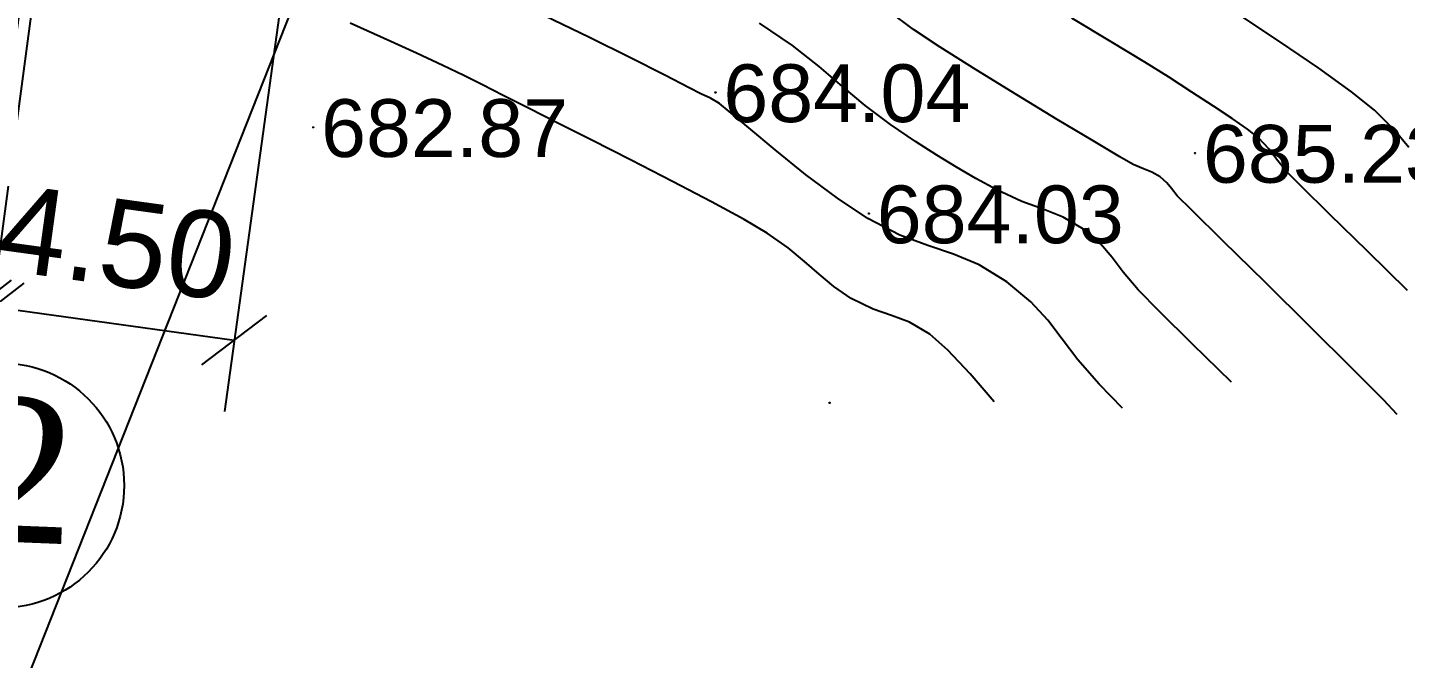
# Model space of a CAD drawing. Header units: feet. Extents: x 3381 to 683417, y 675186 to 4372291.
# Drawn here: x 682741.89 to 682765.72, y 4371923.06 to 4371933.99 of the extents above; entities that cross this region are included whole.
import ezdxf

# ---------------------------------------------------------------- set-up
doc = ezdxf.new("R2010")
doc.units = ezdxf.units.FT
doc.header["$MEASUREMENT"] = 0
doc.header["$PDMODE"] = 34
doc.header["$PDSIZE"] = 0.01
doc.linetypes.add('DUZ', pattern=[0])
doc.layers.get('0').update_dxf_attribs({"linetype": 'CONTINUOUS'})
doc.layers.get('Defpoints').update_dxf_attribs({"linetype": 'CONTINUOUS'})
for name, color, linetype in [('0_Point_Height', 2, 'CONTINUOUS'), ('0_Point_Point', 7, 'CONTINUOUS'), ('Layer8', 7, 'CONTINUOUS')]:
    doc.layers.add(name, color=color, linetype=linetype)
doc.layers.add('ANA HORIZONTAL', color=24, linetype='CONTINUOUS', lineweight=30)
doc.layers.add('HORIZANTAL', color=24, linetype='CONTINUOUS', lineweight=13)
doc.styles.get("Standard").update_dxf_attribs({"font": 'arial.ttf', "height": 1.5})
doc.styles.add('style5', font='arialazlat.ttf', dxfattribs={"height": 400})
doc.dimstyles.new('ISO-25', dxfattribs={"dimtxt": 1.5, "dimasz": 1, "dimexe": 1.25, "dimexo": 0.625, "dimtad": 1, "dimtxsty": 'Standard', "dimblk": 'OBLIQUE', "dimcen": 2.5, "dimadec": 0, "dimazin": 0, "dimtfac": 1, "dimtmove": 0, "dimatfit": 3, "dimldrblk": 'OBLIQUE', "dimfxl": 1, "dimarcsym": 0})

# ---------------------------------------------------------------- blocks, each defined once
blk = doc.blocks.new('_Oblique')
at = {"color": 0, "linetype": 'ByBlock', "lineweight": -2}
blk.add_line((-0.5, -0.5), (0.5, 0.5), dxfattribs=at)
blk = doc.blocks.new('*D48')
at = {"color": 0, "lineweight": -2, "transparency": 16777216}
for p, q in [((682764.322, 4371993.59), (682770.297, 4371991.229)), ((682737.134, 4371910.689), (682769.134, 4371991.689)), ((682732.322, 4371912.59), (682738.297, 4371910.229))]:
    blk.add_line(p, q, dxfattribs=at)
at = {"layer": 'Defpoints', "color": 0, "lineweight": 30, "transparency": 16777216}
for p in [(682763.741, 4371993.819), (682769.134, 4371991.689), (682731.741, 4371912.819)]:
    blk.add_point(p, dxfattribs=at)
at = {"color": 0, "lineweight": -2, "transparency": 16777216}
for p, rotation in [((682769.134, 4371991.689), 68.44292071496228), ((682737.134, 4371910.689), 248.4429207149623)]:
    blk.add_blockref('_Oblique', p, dxfattribs=dict(at, rotation=rotation))
at = {"color": 0, "lineweight": 25, "transparency": 16777216, "insert": (682751.715, 4371951.749), "char_height": 1.5, "attachment_point": 5, "rotation": 68.4429}
blk.add_mtext('87,09', dxfattribs=at)
blk = doc.blocks.new('*D65')
at = {"color": 0, "lineweight": -2, "transparency": 16777216}
for p, q in [((682740.907, 4371956.406), (682737.165, 4371928.417)), ((682744.845, 4371955.88), (682741.102, 4371927.891)), ((682737.33, 4371929.656), (682741.268, 4371929.129))]:
    blk.add_line(p, q, dxfattribs=at)
at = {"layer": 'Defpoints', "color": 0, "lineweight": 30, "transparency": 16777216}
for p in [(682740.99, 4371957.026), (682744.928, 4371956.499), (682741.268, 4371929.129)]:
    blk.add_point(p, dxfattribs=at)
at = {"color": 0, "lineweight": -2, "transparency": 16777216}
for p, rotation in [((682737.33, 4371929.656), 172.3837789304627), ((682741.268, 4371929.129), 352.3837789304627)]:
    blk.add_blockref('_Oblique', p, dxfattribs=dict(at, rotation=rotation))
at = {"color": 0, "lineweight": 25, "transparency": 16777216, "insert": (682739.483, 4371930.771), "char_height": 1.5, "attachment_point": 5, "rotation": 352.3838}
blk.add_mtext('{\\fArial|b0|i0|c238|p34;4.0}', dxfattribs=at)
blk = doc.blocks.new('*D77')
at = {"color": 0, "lineweight": -2, "transparency": 16777216}
for p, q in [((682745.098, 4371958.572), (682740.871, 4371927.947)), ((682749.519, 4371957.962), (682745.292, 4371927.336)), ((682741.042, 4371929.185), (682745.463, 4371928.575))]:
    blk.add_line(p, q, dxfattribs=at)
at = {"layer": 'Defpoints', "color": 0, "lineweight": 30, "transparency": 16777216}
for p in [(682745.184, 4371959.191, 243.171), (682749.605, 4371958.581, 243.171), (682745.463, 4371928.575)]:
    blk.add_point(p, dxfattribs=at)
at = {"color": 0, "lineweight": -2, "transparency": 16777216}
for p, rotation in [((682741.042, 4371929.185), 172.1407467968113), ((682745.463, 4371928.575), 352.1407467968113)]:
    blk.add_blockref('_Oblique', p, dxfattribs=dict(at, rotation=rotation))
at = {"color": 0, "lineweight": 25, "transparency": 16777216, "insert": (682743.442, 4371930.258), "char_height": 1.5, "attachment_point": 5, "rotation": 352.1407}
blk.add_mtext('{\\fArial|b0|i0|c238|p34;4.50}', dxfattribs=at)
blk = doc.blocks.new('*D32')
at = {"color": 0, "lineweight": -2, "transparency": 16777216}
blk.add_arc((682740.56, 4371935.687), 7.21, 68.4429, 172.4341, dxfattribs=at)
at = {"layer": 'Defpoints', "color": 0, "lineweight": 30, "transparency": 16777216}
for p in [(682763.481, 4371993.705), (682643.941, 4371948.521), (682738.925, 4371942.709), (682740.595, 4371935.683), (682731.623, 4371913.064)]:
    blk.add_point(p, dxfattribs=at)
at = {"color": 0, "lineweight": -2, "transparency": 16777216}
for p, rotation in [((682743.209, 4371942.393), 338.4429207151824), ((682733.413, 4371936.637), 262.434139284192)]:
    blk.add_blockref('_Oblique', p, dxfattribs=dict(at, rotation=rotation))
at = {"color": 0, "lineweight": 25, "transparency": 16777216, "insert": (682736.203, 4371943.103), "char_height": 1.5, "attachment_point": 5, "rotation": 30.4385}
blk.add_mtext('104°', dxfattribs=at)

msp = doc.modelspace()

# ---------------------------------------------------------------- hatches: boundary and pattern name
at = {"lineweight": 25}
h = msp.add_hatch(dxfattribs=at)
h.set_pattern_fill('GRASS', color=3)
h.set_pattern_definition([(90, (1845.1116, -2920.28305), (-0.707106781, 0.707106781), [0.1875, -1.226713563]), (45, (1845.1116, -2920.283), (-0.70710678119, 0.70710678119), [0.1875, -0.8125]), (135, (1845.1116, -2920.283), (-0.70710678119, -0.70710678119), [0.1875, -0.8125])])
edge = h.paths.add_edge_path(flags=16)
edge.add_arc((682658.082, 4371956.212), 3.56, 0, 360)
edge = h.paths.add_edge_path()
edge.add_line((682660.874, 4371958.42), (682665.412, 4371957.812))
edge.add_line((682665.412, 4371957.812), (682665.799, 4371960.701))
edge.add_line((682665.799, 4371960.701), (682658.472, 4371961.691))
edge.add_line((682658.472, 4371961.691), (682660.613, 4371977.547))
edge.add_line((682660.613, 4371977.547), (682668.986, 4371976.416))
edge.add_line((682668.986, 4371976.416), (682669.713, 4371981.799))
edge.add_line((682669.713, 4371981.799), (682665.061, 4371982.471))
edge.add_line((682665.061, 4371982.471), (682665.875, 4371988.112))
edge.add_line((682665.875, 4371988.112), (682673.997, 4371986.959))
edge.add_line((682673.997, 4371986.959), (682677.743, 4372014.074))
edge.add_line((682677.743, 4372014.074), (682677.836, 4372014.764))
edge.add_line((682677.836, 4372014.764), (682677.566, 4372014.27))
edge.add_line((682677.566, 4372014.27), (682640.028, 4371940.941))
edge.add_line((682640.028, 4371940.941), (682731.623, 4371913.064))
edge.add_line((682731.623, 4371913.064), (682763.481, 4371993.705))
edge.add_line((682763.481, 4371993.705), (682756.37, 4371996.426))
edge.add_line((682756.37, 4371996.426), (682754.616, 4371991.842))
edge.add_line((682754.616, 4371991.842), (682746.252, 4371994.776))
edge.add_arc((682905.681, 4371929.891), 172.127, 157.85455, 159.31778)
edge.add_line((682744.647, 4371990.683), (682758.012, 4371988.887))
edge.add_line((682758.012, 4371988.887), (682757.27, 4371983.639))
edge.add_line((682757.27, 4371983.639), (682743.941, 4371985.446))
edge.add_arc((682744.241, 4371982.305), 3.155, 95.4615, 167.5925)
edge.add_line((682741.16, 4371982.983), (682741.16, 4371982.028))
edge.add_line((682741.16, 4371982.028), (682742.827, 4371982.421))
edge.add_line((682742.827, 4371982.421), (682748.418, 4371981.442))
edge.add_line((682748.418, 4371981.442), (682746.468, 4371968.259))
edge.add_line((682746.468, 4371968.259), (682746.249, 4371968.259))
edge.add_line((682746.249, 4371968.259), (682741.16, 4371968.976))
edge.add_line((682741.16, 4371968.976), (682741.771, 4371974.344))
edge.add_line((682741.771, 4371974.344), (682746.874, 4371973.645))
edge.add_line((682746.874, 4371973.645), (682747.225, 4371976.207))
edge.add_line((682747.225, 4371976.207), (682742.045, 4371976.917))
edge.add_line((682742.045, 4371976.917), (682742.641, 4371982.005))
edge.add_line((682742.641, 4371982.005), (682741.06, 4371981.796))
edge.add_line((682741.06, 4371981.796), (682739.004, 4371965.83))
edge.add_line((682739.004, 4371965.83), (682747.74, 4371964.621))
edge.add_line((682747.74, 4371964.621), (682746.909, 4371957.265))
edge.add_line((682746.909, 4371957.265), (682738.126, 4371958.481))
edge.add_line((682738.126, 4371958.481), (682737.747, 4371955.83))
edge.add_line((682737.747, 4371955.83), (682731.62, 4371956.634))
edge.add_arc((682731.183, 4371946.643), 10, 87.4993, 110.7786)
edge.add_line((682727.636, 4371955.993), (682737.385, 4371954.567))
edge.add_line((682737.385, 4371954.567), (682736.758, 4371951.072))
edge.add_line((682736.758, 4371951.072), (682733.448, 4371951.598))
edge.add_line((682733.448, 4371951.598), (682733.841, 4371954.672))
edge.add_line((682733.841, 4371954.672), (682731.31, 4371955.007))
edge.add_line((682731.31, 4371955.007), (682730.905, 4371951.945))
edge.add_line((682730.905, 4371951.945), (682727.581, 4371952.385))
edge.add_line((682727.581, 4371952.385), (682727.933, 4371955.482))
edge.add_line((682727.933, 4371955.482), (682727.139, 4371955.789))
edge.add_arc((682731.353, 4371946.431), 10.263, 114.2395, 179.0096)
edge.add_line((682721.091, 4371946.608), (682720.741, 4371943.972))
edge.add_line((682720.741, 4371943.972), (682717.755, 4371944.299))
edge.add_line((682717.755, 4371944.299), (682716.874, 4371939.436))
edge.add_line((682716.874, 4371939.436), (682708.165, 4371940.649))
edge.add_line((682708.165, 4371940.649), (682708.852, 4371945.55))
edge.add_line((682708.852, 4371945.55), (682701.926, 4371946.469))
edge.add_line((682701.926, 4371946.469), (682702.361, 4371949.743))
edge.add_arc((682699.387, 4371950.138), 3, 352.4412, 442.1402)
edge.add_line((682699.797, 4371953.11), (682687.911, 4371954.75))
edge.add_line((682687.911, 4371954.75), (682686.64, 4371945.333))
edge.add_line((682686.64, 4371945.333), (682679.337, 4371946.312))
edge.add_line((682679.337, 4371946.312), (682680.591, 4371955.761))
edge.add_line((682680.591, 4371955.761), (682677.575, 4371956.183))
edge.add_line((682677.575, 4371956.183), (682676.314, 4371946.678))
edge.add_line((682676.314, 4371946.678), (682674.884, 4371946.953))
edge.add_line((682674.884, 4371946.953), (682664.163, 4371948.496))
edge.add_line((682664.163, 4371948.496), (682665.212, 4371956.326))
edge.add_line((682665.212, 4371956.326), (682661.592, 4371956.811))
edge.add_arc((682658.082, 4371956.212), 3.56, 9.688, 38.3434)

# ---------------------------------------------------------------- linework, layer by layer
at = {"color": 7, "linetype": 'DUZ', "lineweight": 25}
msp.add_circle((682741.437, 4371926.058, -929.671), 2.121, dxfattribs=at)
at = {"layer": '0_Point_Point', "lineweight": 25}
for p in [(682753.787, 4371932.862, 684.043), (682746.829, 4371932.258, 682.871), (682762.082, 4371931.813, 685.227), (682756.441, 4371930.765, 684.031), (682755.761, 4371927.488, 682.846)]:
    msp.add_point(p, dxfattribs=at)
at = {"layer": 'ANA HORIZONTAL', "color": 32, "lineweight": 25}
for p, q in [((682757.21, 4371933.953, 685), (682756.778, 4371934.273, 685)), ((682757.676, 4371933.646, 685), (682757.21, 4371933.953, 685)), ((682758.298, 4371933.253, 685), (682757.676, 4371933.646, 685)), ((682758.998, 4371932.821, 685), (682758.298, 4371933.253, 685)), ((682759.697, 4371932.396, 685), (682758.998, 4371932.821, 685)), ((682760.318, 4371932.023, 685), (682759.697, 4371932.396, 685)), ((682760.782, 4371931.747, 685), (682760.318, 4371932.023, 685)), ((682761.011, 4371931.614, 685), (682760.782, 4371931.747, 685)), ((682761.188, 4371931.537, 685), (682761.011, 4371931.614, 685)), ((682761.334, 4371931.483, 685), (682761.188, 4371931.537, 685)), ((682761.479, 4371931.401, 685), (682761.334, 4371931.483, 685)), ((682761.595, 4371931.297, 685), (682761.479, 4371931.401, 685)), ((682761.673, 4371931.196, 685), (682761.595, 4371931.297, 685)), ((682761.775, 4371931.073, 685), (682761.673, 4371931.196, 685)), ((682762.023, 4371930.827, 685), (682761.775, 4371931.073, 685)), ((682762.57, 4371930.289, 685), (682762.023, 4371930.827, 685)), ((682763.295, 4371929.575, 685), (682762.57, 4371930.289, 685)), ((682764.079, 4371928.801, 685), (682763.295, 4371929.575, 685)), ((682764.801, 4371928.083, 685), (682764.079, 4371928.801, 685)), ((682765.341, 4371927.54, 685), (682764.801, 4371928.083, 685)), ((682765.577, 4371927.285, 685), (682765.341, 4371927.54, 685))]:
    msp.add_line(p, q, dxfattribs=at)
at = {"layer": 'HORIZANTAL', "color": 32, "linetype": 'Continuous', "lineweight": 25}
for p, q in [((682751.609, 4371933.811, 684), (682750.831, 4371934.188, 684)), ((682760.631, 4371933.738, 685.5), (682759.95, 4371934.15, 685.5)), ((682763.542, 4371933.743, 686), (682762.803, 4371934.231, 686)), ((682748.173, 4371933.742, 683.5), (682747.47, 4371934.058, 683.5)), ((682755.118, 4371933.673, 684.5), (682754.546, 4371934.06, 684.5)), ((682748.616, 4371933.541, 683.5), (682748.173, 4371933.742, 683.5)), ((682752.319, 4371933.458, 684), (682751.609, 4371933.811, 684)), ((682755.581, 4371933.311, 684.5), (682755.118, 4371933.673, 684.5)), ((682761.211, 4371933.385, 685.5), (682760.631, 4371933.738, 685.5)), ((682764.222, 4371933.281, 686), (682763.542, 4371933.743, 686)), ((682749.072, 4371933.329, 683.5), (682748.616, 4371933.541, 683.5)), ((682752.91, 4371933.159, 684), (682752.319, 4371933.458, 684)), ((682761.621, 4371933.129, 685.5), (682761.211, 4371933.385, 685.5)), ((682749.432, 4371933.156, 683.5), (682749.072, 4371933.329, 683.5)), ((682749.759, 4371932.993, 683.5), (682749.432, 4371933.156, 683.5)), ((682753.331, 4371932.943, 684), (682752.91, 4371933.159, 684)), ((682755.984, 4371932.967, 684.5), (682755.581, 4371933.311, 684.5)), ((682762.029, 4371932.866, 685.5), (682761.621, 4371933.129, 685.5)), ((682764.788, 4371932.874, 686), (682764.222, 4371933.281, 686)), ((682750.115, 4371932.811, 683.5), (682749.759, 4371932.993, 683.5)), ((682753.532, 4371932.84, 684), (682753.331, 4371932.943, 684)), ((682756.378, 4371932.635, 684.5), (682755.984, 4371932.967, 684.5)), ((682750.563, 4371932.582, 683.5), (682750.115, 4371932.811, 683.5)), ((682753.698, 4371932.76, 684), (682753.532, 4371932.84, 684)), ((682753.858, 4371932.669, 684), (682753.698, 4371932.76, 684)), ((682754.026, 4371932.533, 684), (682753.858, 4371932.669, 684)), ((682762.402, 4371932.626, 685.5), (682762.029, 4371932.866, 685.5)), ((682765.187, 4371932.553, 686), (682764.788, 4371932.874, 686)), ((682751.026, 4371932.349, 683.5), (682750.563, 4371932.582, 683.5)), ((682754.363, 4371932.248, 684), (682754.026, 4371932.533, 684)), ((682756.813, 4371932.308, 684.5), (682756.378, 4371932.635, 684.5)), ((682762.727, 4371932.41, 685.5), (682762.402, 4371932.626, 685.5)), ((682762.99, 4371932.225, 685.5), (682762.727, 4371932.41, 685.5)), ((682765.533, 4371932.21, 686), (682765.187, 4371932.553, 686)), ((682751.636, 4371932.041, 683.5), (682751.026, 4371932.349, 683.5)), ((682754.818, 4371931.867, 684), (682754.363, 4371932.248, 684)), ((682757.245, 4371932.014, 684.5), (682756.813, 4371932.308, 684.5)), ((682763.179, 4371932.074, 685.5), (682762.99, 4371932.225, 685.5)), ((682765.782, 4371931.91, 686), (682765.533, 4371932.21, 686)), ((682752.33, 4371931.688, 683.5), (682751.636, 4371932.041, 683.5)), ((682757.616, 4371931.774, 684.5), (682757.245, 4371932.014, 684.5)), ((682763.362, 4371931.882, 685.5), (682763.179, 4371932.074, 685.5)), ((682755.346, 4371931.443, 684), (682754.818, 4371931.867, 684)), ((682757.954, 4371931.566, 684.5), (682757.616, 4371931.774, 684.5)), ((682763.489, 4371931.709, 685.5), (682763.362, 4371931.882, 685.5)), ((682763.66, 4371931.5, 685.5), (682763.489, 4371931.709, 685.5)), ((682753.044, 4371931.321, 683.5), (682752.33, 4371931.688, 683.5)), ((682758.29, 4371931.374, 684.5), (682757.954, 4371931.566, 684.5)), ((682763.914, 4371931.244, 685.5), (682763.66, 4371931.5, 685.5)), ((682753.717, 4371930.968, 683.5), (682753.044, 4371931.321, 683.5)), ((682755.897, 4371931.03, 684), (682755.346, 4371931.443, 684)), ((682758.653, 4371931.176, 684.5), (682758.29, 4371931.374, 684.5)), ((682764.416, 4371930.75, 685.5), (682763.914, 4371931.244, 685.5)), ((682756.423, 4371930.68, 684), (682755.897, 4371931.03, 684)), ((682759.089, 4371930.976, 684.5), (682758.653, 4371931.176, 684.5)), ((682754.284, 4371930.66, 683.5), (682753.717, 4371930.968, 683.5)), ((682759.458, 4371930.842, 684.5), (682759.089, 4371930.976, 684.5)), ((682759.799, 4371930.704, 684.5), (682759.458, 4371930.842, 684.5)), ((682765.065, 4371930.114, 685.5), (682764.416, 4371930.75, 685.5)), ((682754.683, 4371930.424, 683.5), (682754.284, 4371930.66, 683.5)), ((682756.975, 4371930.393, 684), (682756.423, 4371930.68, 684)), ((682760.152, 4371930.493, 684.5), (682759.799, 4371930.704, 684.5)), ((682755.042, 4371930.171, 683.5), (682754.683, 4371930.424, 683.5)), ((682757.458, 4371930.21, 684), (682756.975, 4371930.393, 684)), ((682760.448, 4371930.239, 684.5), (682760.152, 4371930.493, 684.5)), ((682755.327, 4371929.936, 683.5), (682755.042, 4371930.171, 683.5)), ((682757.905, 4371930.061, 684), (682757.458, 4371930.21, 684)), ((682758.349, 4371929.876, 684), (682757.905, 4371930.061, 684)), ((682760.649, 4371930.002, 684.5), (682760.448, 4371930.239, 684.5)), ((682765.758, 4371929.433, 685.5), (682765.065, 4371930.114, 685.5)), ((682755.578, 4371929.715, 683.5), (682755.327, 4371929.936, 683.5)), ((682758.825, 4371929.584, 684), (682758.349, 4371929.876, 684)), ((682760.838, 4371929.748, 684.5), (682760.649, 4371930.002, 684.5)), ((682755.834, 4371929.503, 683.5), (682755.578, 4371929.715, 683.5)), ((682759.242, 4371929.239, 684), (682758.825, 4371929.584, 684)), ((682761.099, 4371929.443, 684.5), (682760.838, 4371929.748, 684.5)), ((682756.136, 4371929.297, 683.5), (682755.834, 4371929.503, 683.5)), ((682761.463, 4371929.076, 684.5), (682761.099, 4371929.443, 684.5)), ((682756.513, 4371929.11, 683.5), (682756.136, 4371929.297, 683.5)), ((682756.832, 4371929.003, 683.5), (682756.513, 4371929.11, 683.5)), ((682759.538, 4371928.917, 684), (682759.242, 4371929.239, 684)), ((682762.041, 4371928.504, 684.5), (682761.463, 4371929.076, 684.5)), ((682757.143, 4371928.887, 683.5), (682756.832, 4371929.003, 683.5)), ((682757.497, 4371928.676, 683.5), (682757.143, 4371928.887, 683.5)), ((682759.785, 4371928.591, 684), (682759.538, 4371928.917, 684)), ((682757.807, 4371928.399, 683.5), (682757.497, 4371928.676, 683.5)), ((682758.19, 4371927.989, 683.5), (682757.807, 4371928.399, 683.5)), ((682760.056, 4371928.233, 684), (682759.785, 4371928.591, 684)), ((682762.712, 4371927.845, 684.5), (682762.041, 4371928.504, 684.5)), ((682760.422, 4371927.813, 684), (682760.056, 4371928.233, 684)), ((682758.61, 4371927.504, 683.5), (682758.19, 4371927.989, 683.5)), ((682760.83, 4371927.395, 684), (682760.422, 4371927.813, 684))]:
    msp.add_line(p, q, dxfattribs=at)

# ---------------------------------------------------------------- texts
at = {"layer": '0_Point_Height', "color": 0, "lineweight": 25}
for s, p in [('684.04', (682753.923, 4371932.348, 684.043)), ('682.87', (682746.965, 4371931.744, 682.871)), ('685.23', (682762.218, 4371931.299, 685.227)), ('684.03', (682756.577, 4371930.251, 684.031))]:
    msp.add_text(s, height=1, dxfattribs=at).set_placement(p)
at = {"layer": 'Layer8', "color": 0, "lineweight": 25, "insert": (682740.79, 4371925.112, -1626.171), "char_height": 2.5, "width": 81.30669, "attachment_point": 7, "rotation": 357.7189, "style": 'style5'}
msp.add_mtext('{\\fTimes New Roman|b0|i0|c238|p18;2}', dxfattribs=at)

# ---------------------------------------------------------------- dimensions: what is measured, and where the dimension line sits
at = {"color": 3, "lineweight": 25}
dim = msp.add_angular_dim_2l(base=(682738.925, 4371942.709), line1=((682740.595, 4371935.683), (682643.941, 4371948.521)), line2=((682763.481, 4371993.705), (682731.623, 4371913.064)), dimstyle='ISO-25', dxfattribs=at)
dim.commit()
dim.dimension.update_dxf_attribs({"geometry": '*D32', "text_midpoint": (682736.203, 4371943.103)})
at = {"color": 7, "lineweight": 25}
dim = msp.add_aligned_dim(p1=(682731.741, 4371912.819), p2=(682763.741, 4371993.819), distance=-5.799, dimstyle='ISO-25', dxfattribs=at)
dim.commit()
dim.dimension.update_dxf_attribs({"geometry": '*D48', "text_midpoint": (682751.715, 4371951.749)})
for base, p1, p2, angle, text, picture, middle in [((682745.463, 4371928.575), (682745.184, 4371959.191, 243.171), (682749.605, 4371958.581, 243.171), 352.1407, '{\\fArial|b0|i0|c238|p34;4.50}', '*D77', (682743.252, 4371928.88)), ((682741.268, 4371929.129), (682740.99, 4371957.026), (682744.928, 4371956.499), 352.3838, '{\\fArial|b0|i0|c238|p34;4.0}', '*D65', (682739.299, 4371929.393))]:
    dim = msp.add_linear_dim(base=base, p1=p1, p2=p2, angle=angle, text=text, dimstyle='ISO-25', dxfattribs=at)
    dim.commit()
    dim.dimension.update_dxf_attribs({"geometry": picture, "text_midpoint": middle, "dimtype": 161})

doc.saveas('drawing.dxf')
